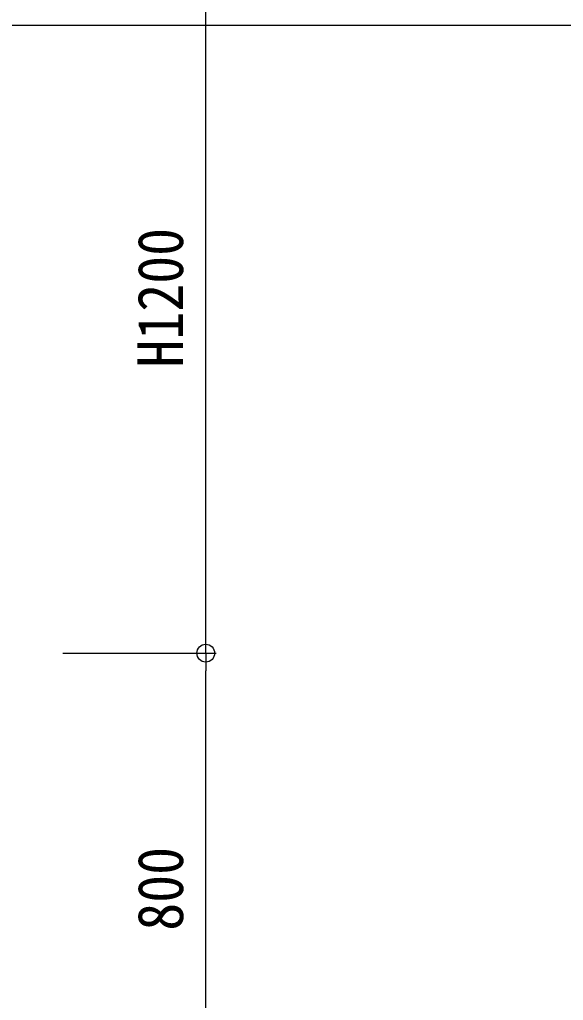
# Model space of a CAD drawing. Units: millimetres at full size, sheet at 1:30. Extents: x -17796 to 21385, y -23279 to 7734.
# Drawn here: x -1496 to -578, y -2650 to -994 of the extents above; entities that cross this region are included whole.
import ezdxf
from ezdxf.enums import TextEntityAlignment as Align

# ---------------------------------------------------------------- set-up
doc = ezdxf.new("R2010")
doc.units = ezdxf.units.MM
doc.header["$LTSCALE"] = 30
doc.layers.add('0-C_0_4P', color=4, linetype='Continuous', lineweight=18)
doc.layers.add('3-B_仕上線（タイル・', color=7, linetype='Continuous', lineweight=18)
doc.styles.add('ＭＳ ゴシック', font='')
doc.styles.get('ＭＳ ゴシック').set_extended_font_data('MS Gothic')

msp = doc.modelspace()

# ---------------------------------------------------------------- linework, layer by layer
at = {"layer": '0-C_0_4P'}
msp.add_line((1642.11, -1003.6), (-2151.89, -1003.6), dxfattribs=at)
at = {"layer": '3-B_仕上線（タイル・', "color": 6}
for p, q in [((-1181.5, -2033.6), (-1181.5, -893.6)), ((-1422.94, -2063.6), (-1164, -2063.6)), ((-1422.94, -2063.6), (-1164, -2063.6)), ((-1181.5, -2833.6), (-1181.5, -2093.6))]:
    msp.add_line(p, q, dxfattribs=at)
at = {"layer": '3-B_仕上線（タイル・'}
for q in [(-1181.5, -2033.6), (-1181.5, -2093.6)]:
    msp.add_line((-1181.5, -2063.6), q, dxfattribs=at)
msp.add_circle((-1181.5, -2063.6), 15, dxfattribs=at)
msp.add_circle((-1181.5, -2063.6), 15, dxfattribs=at)

# ---------------------------------------------------------------- texts
at = {"layer": '3-B_仕上線（タイル・', "color": 9, "style": 'ＭＳ ゴシック', "width": 0.9}
for s, p in [('H1200', (-1196.7, -1581.32)), ('800', (-1196.7, -2532.17))]:
    msp.add_text(s, height=76.98, rotation=90, dxfattribs=at).set_placement(p, align=Align.BOTTOM_LEFT)

doc.saveas('drawing.dxf')
